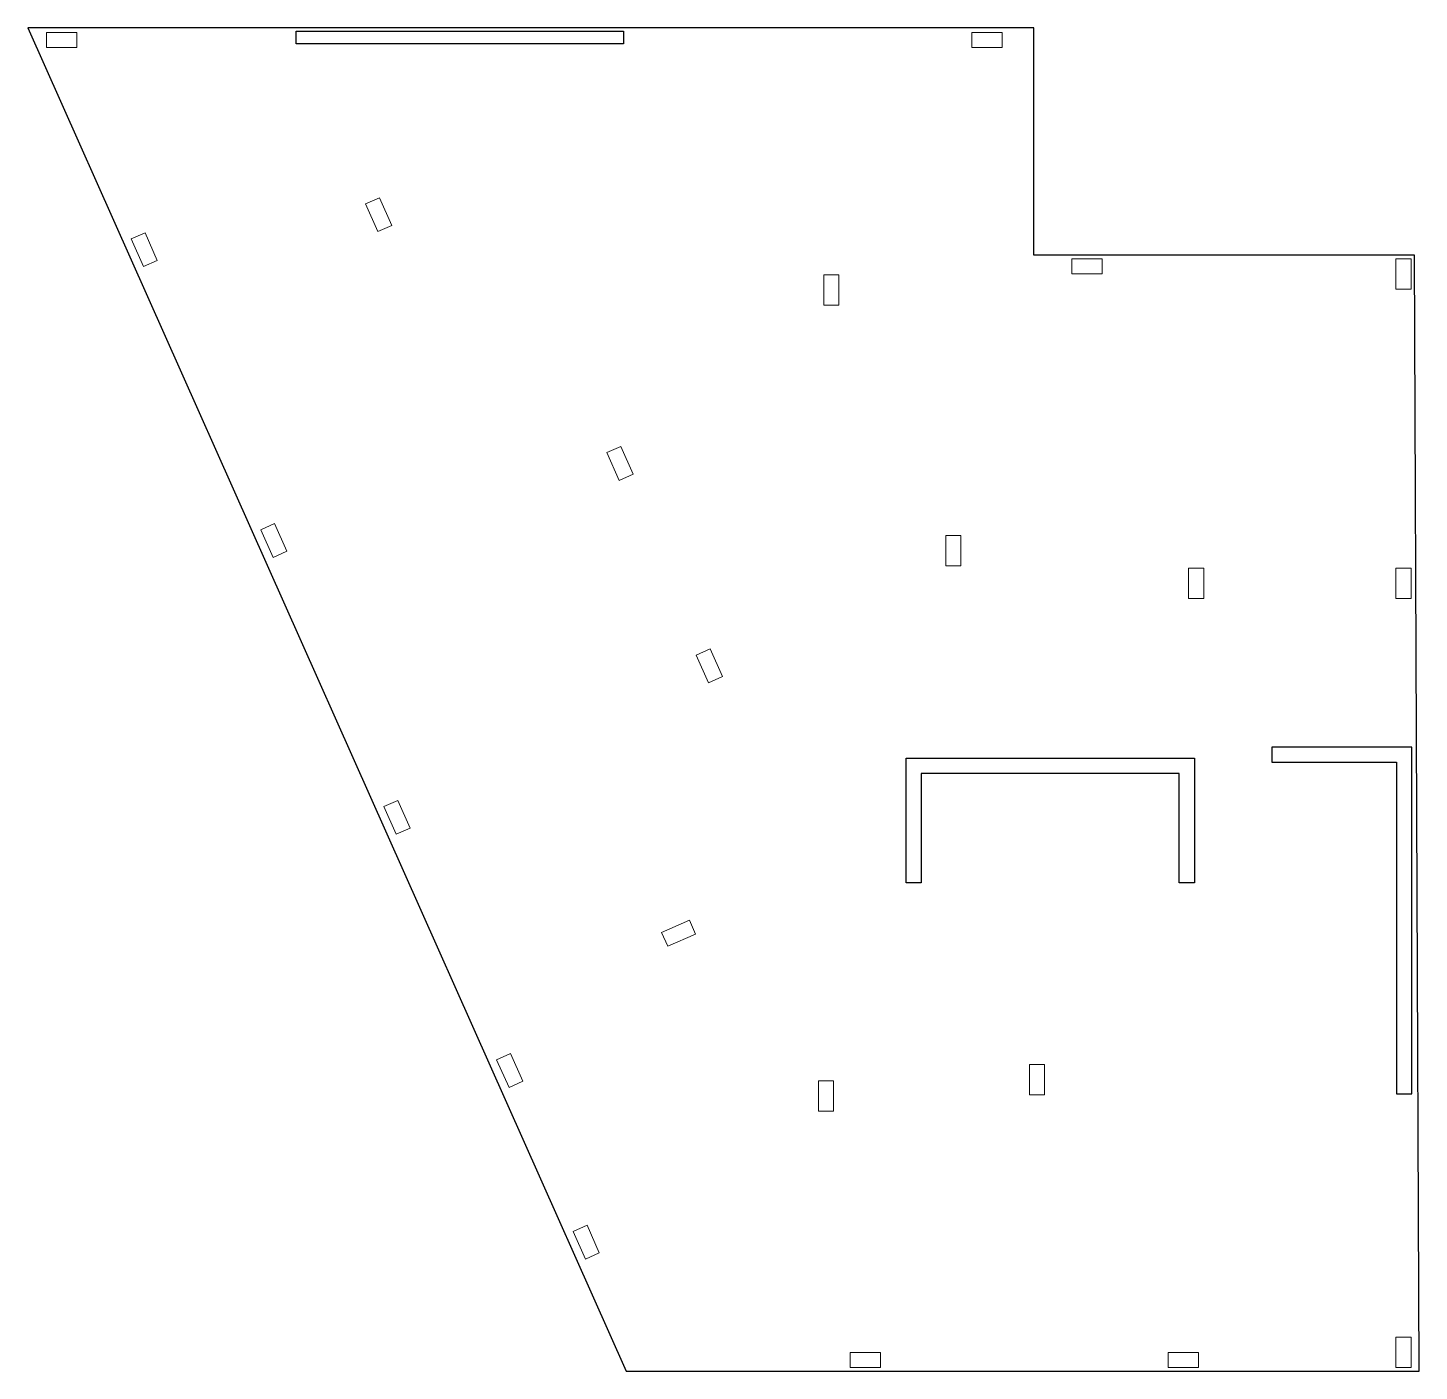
# Model space of a CAD drawing. Header units: inches. Extents: x -707 to 394, y -386 to 677.
import ezdxf

# ---------------------------------------------------------------- set-up
doc = ezdxf.new("R2010")
doc.units = ezdxf.units.IN
doc.header["$MEASUREMENT"] = 0
doc.layers.add('COLUMN-REAL', color=6, linetype='Continuous', lineweight=9)
doc.layers.add('SHEAR-WALL', color=1, linetype='Continuous')
doc.layers.add('SLAB', color=5, linetype='Continuous')

msp = doc.modelspace()

# ---------------------------------------------------------------- linework, layer by layer
at = {"layer": 'COLUMN-REAL'}
for points in [[(-691.8, 660.8), (-667.8, 660.8), (-667.8, 672.8), (-691.8, 672.8)], [(-691.8, 660.8), (-667.8, 660.8), (-667.8, 672.8), (-691.8, 672.8)], [(40, 660.8), (64, 660.8), (64, 672.8), (40, 672.8)], [(40, 660.8), (64, 660.8), (64, 672.8), (40, 672.8)], [(-439.6, 537.3), (-429.8, 515.3), (-418.8, 520.2), (-428.6, 542.1)], [(-439.6, 537.3), (-429.8, 515.3), (-418.8, 520.2), (-428.6, 542.1)], [(-624.9, 509.5), (-615.1, 487.6), (-604.2, 492.5), (-613.9, 514.4)], [(-624.9, 509.5), (-615.1, 487.6), (-604.2, 492.5), (-613.9, 514.4)], [(119, 481.8), (143, 481.8), (143, 493.8), (119, 493.8)], [(119, 481.8), (143, 481.8), (143, 493.8), (119, 493.8)], [(387.4, 469.8), (387.4, 493.8), (375.4, 493.8), (375.4, 469.8)], [(387.4, 469.8), (387.4, 493.8), (375.4, 493.8), (375.4, 469.8)], [(-65.1, 457), (-65.1, 481), (-77.1, 481), (-77.1, 457)], [(-65.1, 457), (-65.1, 481), (-77.1, 481), (-77.1, 457)], [(-248.6, 340.4), (-238.8, 318.4), (-227.9, 323.3), (-237.6, 345.2)], [(-248.6, 340.4), (-238.8, 318.4), (-227.9, 323.3), (-237.6, 345.2)], [(-522.4, 279.3), (-512.7, 257.4), (-501.7, 262.3), (-511.5, 284.2)], [(-522.4, 279.3), (-512.7, 257.4), (-501.7, 262.3), (-511.5, 284.2)], [(31.4, 250.8), (31.4, 274.8), (19.4, 274.8), (19.4, 250.8)], [(31.4, 250.8), (31.4, 274.8), (19.4, 274.8), (19.4, 250.8)], [(223.5, 224.8), (223.5, 248.8), (211.5, 248.8), (211.5, 224.8)], [(223.5, 224.8), (223.5, 248.8), (211.5, 248.8), (211.5, 224.8)], [(387.4, 224.8), (387.4, 248.8), (375.4, 248.8), (375.4, 224.8)], [(387.4, 224.8), (387.4, 248.8), (375.4, 248.8), (375.4, 224.8)], [(-178, 180.2), (-168.3, 158.3), (-157.3, 163.2), (-167, 185.1)], [(-178, 180.2), (-168.3, 158.3), (-157.3, 163.2), (-167, 185.1)], [(-425, 60.3), (-415.2, 38.4), (-404.2, 43.3), (-414, 65.2)], [(-425, 60.3), (-415.2, 38.4), (-404.2, 43.3), (-414, 65.2)], [(-200.4, -50.3), (-178.5, -40.6), (-183.4, -29.6), (-205.3, -39.4)], [(-200.4, -50.3), (-178.5, -40.6), (-183.4, -29.6), (-205.3, -39.4)], [(-335.8, -140), (-326, -162), (-315.1, -157.1), (-324.8, -135.1)], [(-335.8, -140), (-326, -162), (-315.1, -157.1), (-324.8, -135.1)], [(97.6, -167.7), (97.6, -143.7), (85.6, -143.7), (85.6, -167.7)], [(97.6, -167.7), (97.6, -143.7), (85.6, -143.7), (85.6, -167.7)], [(-69.3, -180.8), (-69.3, -156.8), (-81.3, -156.8), (-81.3, -180.8)], [(-69.3, -180.8), (-69.3, -156.8), (-81.3, -156.8), (-81.3, -180.8)], [(-275.3, -275.9), (-265.6, -297.8), (-254.6, -292.9), (-264.3, -271)], [(-275.3, -275.9), (-265.6, -297.8), (-254.6, -292.9), (-264.3, -271)], [(387.4, -383.7), (387.4, -359.7), (375.4, -359.7), (375.4, -383.7)], [(387.4, -383.7), (387.4, -359.7), (375.4, -359.7), (375.4, -383.7)], [(-56.2, -383.7), (-32.2, -383.7), (-32.2, -371.7), (-56.2, -371.7)], [(-56.2, -383.7), (-32.2, -383.7), (-32.2, -371.7), (-56.2, -371.7)], [(195.3, -383.7), (219.3, -383.7), (219.3, -371.7), (195.3, -371.7)], [(195.3, -383.7), (219.3, -383.7), (219.3, -371.7), (195.3, -371.7)]]:
    msp.add_lwpolyline(points, close=True, dxfattribs=at)
at = {"layer": 'SHEAR-WALL'}
for points in [[(-235.6, 663.8), (-494.3, 663.8), (-494.3, 673.8), (-235.6, 673.8), (-235.6, 663.8)], [(277.3, 107.4), (277.3, 95.4), (376, 95.4), (376, -167.1), (388, -167.1), (388, 107.4)], [(-12, 0), (-12, 98.5), (216, 98.5), (216, 0), (204, 0), (204, 86.5), (0, 86.5), (0, 0)]]:
    msp.add_lwpolyline(points, close=True, dxfattribs=at)
at = {"layer": 'SLAB'}
msp.add_lwpolyline([(89.1, 676.5), (-706.6, 676.5), (-233.5, -386.5), (393.8, -386.5), (390.1, 496.5), (127.1, 496.5), (89.1, 496.5), (89.1, 540.5)], close=True, dxfattribs=at)

doc.saveas('drawing.dxf')
